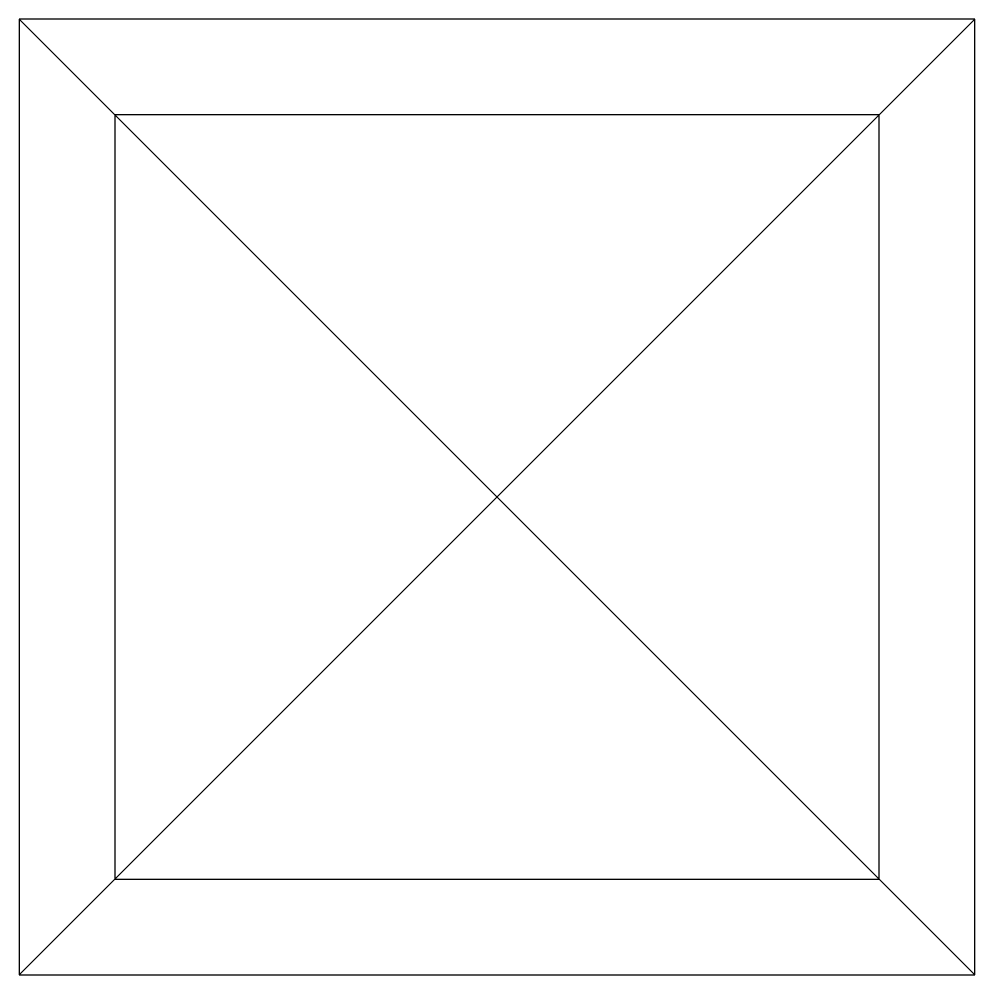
# Model space of a CAD drawing. Header units: millimetres. Extents: x -100 to 100, y -100 to 100.
import ezdxf

# ---------------------------------------------------------------- set-up
doc = ezdxf.new("R2010")
doc.units = ezdxf.units.MM
doc.header["$MEASUREMENT"] = 0

msp = doc.modelspace()

# ---------------------------------------------------------------- linework, layer by layer
for p, q in [((-100, 100), (100, -100)), ((-100, -100), (100, 100))]:
    msp.add_line(p, q)
for points in [[(-100, -100), (100, -100), (100, 100), (-100, 100)], [(-80, -80), (80, -80), (80, 80), (-80, 80)]]:
    msp.add_lwpolyline(points, close=True)

doc.saveas('drawing.dxf')
